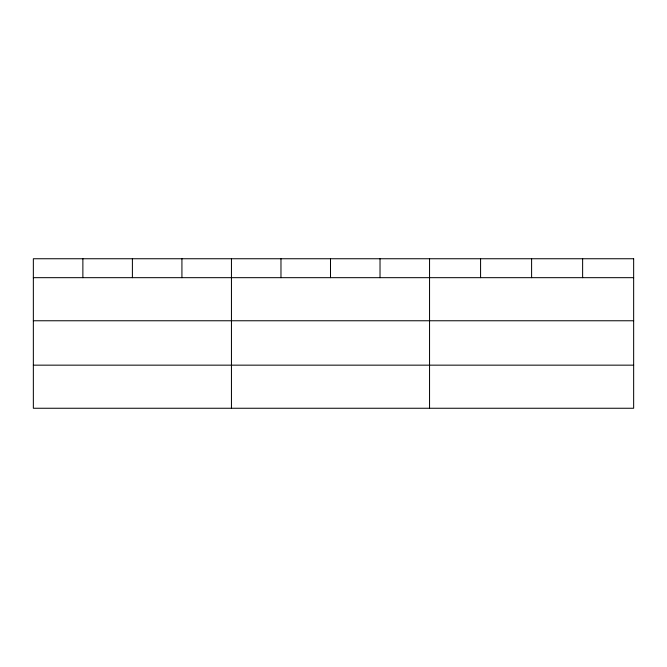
<?xml version="1.0" encoding="UTF-8"?>
<svg xmlns="http://www.w3.org/2000/svg" width="667" height="667" viewBox="0 0 667 667"><rect width="100%" height="100%" fill="white"/><g stroke="black" fill="none" stroke-linecap="round" stroke-linejoin="round"><path stroke-width="1" d="M33.35 277.672L633.65 277.672M33.35 320.76L633.65 320.76M33.35 365.157L633.65 365.157M582.625 258.746L582.625 277.672M531.599 258.746L531.599 277.672M480.573 258.746L480.573 277.672M429.548 258.746L429.548 408.254M380.023 258.746L380.023 277.672M330.498 258.746L330.498 277.672M280.974 258.746L280.974 277.672M231.449 258.746L231.449 408.254M181.924 258.746L181.924 277.672M132.4 258.746L132.4 277.672M82.875 258.746L82.875 277.672M633.65 258.746L33.35 258.746L33.35 408.254L633.65 408.254L633.65 258.746"/></g></svg>
